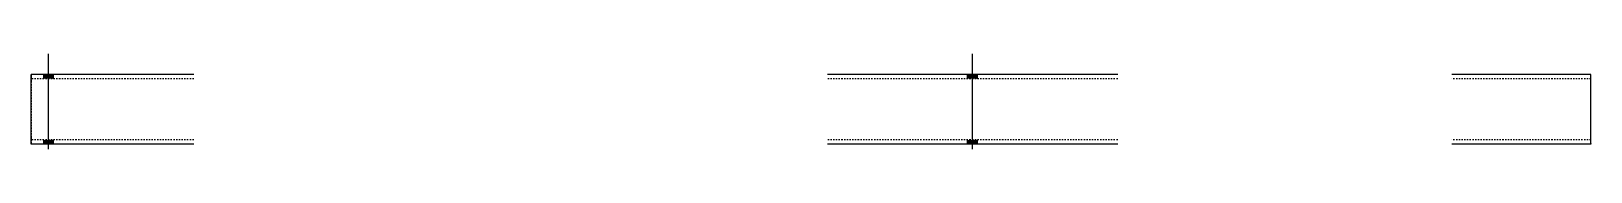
# Model space of a CAD drawing. Header units: millimetres. Extents: x 7 to 10473, y 9 to 207.
# Drawn here: x 8228 to 10473, y 9 to 147 of the extents above.
import ezdxf

# ---------------------------------------------------------------- set-up
doc = ezdxf.new("R2010")
doc.units = ezdxf.units.MM
doc.linetypes.add('DXK_LINE_DOT2', pattern=[3.9198, 1.9599, -1.9599])
doc.layers.add('STÅL', color=7, linetype='Continuous')

msp = doc.modelspace()

# ---------------------------------------------------------------- hatches: boundary and pattern name
at = {"layer": 'STÅL', "linetype": 'Continuous'}
for points in [[(8245.6, 110.5), (8259.6, 110.5), (8259.6, 116.5), (8245.6, 116.5)], [(8245.6, 110.5), (8259.6, 110.5), (8259.6, 116.5), (8245.6, 116.5)], [(9589.6, 116.5), (9575.6, 116.5), (9575.6, 110.5), (9589.6, 110.5)], [(9589.6, 116.5), (9575.6, 116.5), (9575.6, 110.5), (9589.6, 110.5)], [(8245.6, 16.5), (8259.6, 16.5), (8259.6, 22.5), (8245.6, 22.5)], [(8245.6, 16.5), (8259.6, 16.5), (8259.6, 22.5), (8245.6, 22.5)], [(9589.6, 22.5), (9575.6, 22.5), (9575.6, 16.5), (9589.6, 16.5)], [(9589.6, 22.5), (9575.6, 22.5), (9575.6, 16.5), (9589.6, 16.5)]]:
    msp.add_hatch(color=3, dxfattribs=at).paths.add_polyline_path(points)

# ---------------------------------------------------------------- linework, layer by layer
at = {"layer": 'STÅL', "color": 3, "linetype": 'Continuous'}
for p, q in [((8252.6, 9), (8252.6, 146.5)), ((8252.6, 9), (8252.6, 146.5)), ((9582.6, 9), (9582.6, 146.5)), ((9582.6, 9), (9582.6, 146.5)), ((8245.6, 110.5), (8245.6, 116.5)), ((8245.6, 110.5), (8245.6, 116.5)), ((8259.6, 110.5), (8259.6, 116.5)), ((8259.6, 110.5), (8259.6, 116.5)), ((9575.6, 110.5), (9575.6, 116.5)), ((9575.6, 110.5), (9575.6, 116.5)), ((9589.6, 110.5), (9589.6, 116.5)), ((9589.6, 110.5), (9589.6, 116.5)), ((8245.6, 16.5), (8245.6, 22.5)), ((8245.6, 16.5), (8245.6, 22.5)), ((8259.6, 16.5), (8259.6, 22.5)), ((8259.6, 16.5), (8259.6, 22.5)), ((9575.6, 16.5), (9575.6, 22.5)), ((9575.6, 16.5), (9575.6, 22.5)), ((9589.6, 16.5), (9589.6, 22.5)), ((9589.6, 16.5), (9589.6, 22.5))]:
    msp.add_line(p, q, dxfattribs=at)
at = {"layer": 'STÅL', "color": 2, "linetype": 'Continuous'}
for p, q in [((8461.6, 116.5), (8227.6, 116.5)), ((8227.6, 115.6), (8227.6, 116.5)), ((8227.6, 113), (8227.6, 115.6)), ((8227.6, 109.1), (8227.6, 113)), ((9791.6, 116.5), (9373.6, 116.5)), ((10472.6, 116.5), (10272.6, 116.5)), ((10472.6, 16.5), (10472.6, 116.5)), ((8227.6, 104.5), (8227.6, 109.1)), ((8227.6, 28.5), (8227.6, 104.5)), ((8227.6, 23.9), (8227.6, 28.5)), ((8227.6, 20), (8227.6, 23.9)), ((8227.6, 17.4), (8227.6, 20)), ((8227.6, 16.5), (8227.6, 17.4)), ((8461.6, 16.5), (8227.6, 16.5)), ((9791.6, 16.5), (9373.6, 16.5)), ((10472.6, 16.5), (10272.6, 16.5))]:
    msp.add_line(p, q, dxfattribs=at)
at = {"layer": 'STÅL', "color": 7, "linetype": 'DXK_LINE_DOT2'}
for p, q in [((8227.6, 116.5), (8227.6, 116.5)), ((8227.6, 116.5), (8227.6, 115.6)), ((8227.6, 115.6), (8227.6, 113)), ((8227.6, 113), (8227.6, 108.7)), ((8227.6, 110.5), (8227.6, 110.5)), ((8461.6, 110.5), (8227.6, 110.5)), ((8227.6, 110), (8227.6, 110.5)), ((8227.6, 110), (8227.6, 110.5)), ((8227.6, 109.1), (8227.6, 110)), ((8227.6, 109.1), (8227.6, 110)), ((8227.6, 106.8), (8227.6, 109.1)), ((8227.6, 108.7), (8227.6, 109.1)), ((8227.6, 106.8), (8227.6, 108.7)), ((8227.6, 108.7), (8227.6, 104.5)), ((8227.6, 106.8), (8227.6, 28.5)), ((8227.6, 106.8), (8227.6, 28.5)), ((8227.6, 26.2), (8227.6, 104.5)), ((9791.6, 110.5), (9373.6, 110.5)), ((10472.6, 110.5), (10272.6, 110.5)), ((8227.6, 28.5), (8227.6, 26.2)), ((8227.6, 26.2), (8227.6, 28.5)), ((8227.6, 26.2), (8227.6, 24.3)), ((8227.6, 24.3), (8227.6, 26.2)), ((8227.6, 26.2), (8227.6, 23)), ((8227.6, 24.3), (8227.6, 23)), ((8227.6, 23), (8227.6, 24.3)), ((8227.6, 23), (8227.6, 22.5)), ((8227.6, 22.5), (8227.6, 23)), ((8227.6, 23), (8227.6, 20)), ((8227.6, 22.5), (8227.6, 22.5)), ((8461.6, 22.5), (8227.6, 22.5)), ((9791.6, 22.5), (9373.6, 22.5)), ((10472.6, 22.5), (10272.6, 22.5)), ((8227.6, 20), (8227.6, 17.4)), ((8227.6, 17.4), (8227.6, 16.5)), ((8227.6, 16.5), (8227.6, 16.5)), ((10472.6, 17.4), (10472.6, 16.5))]:
    msp.add_line(p, q, dxfattribs=at)

doc.saveas('drawing.dxf')
